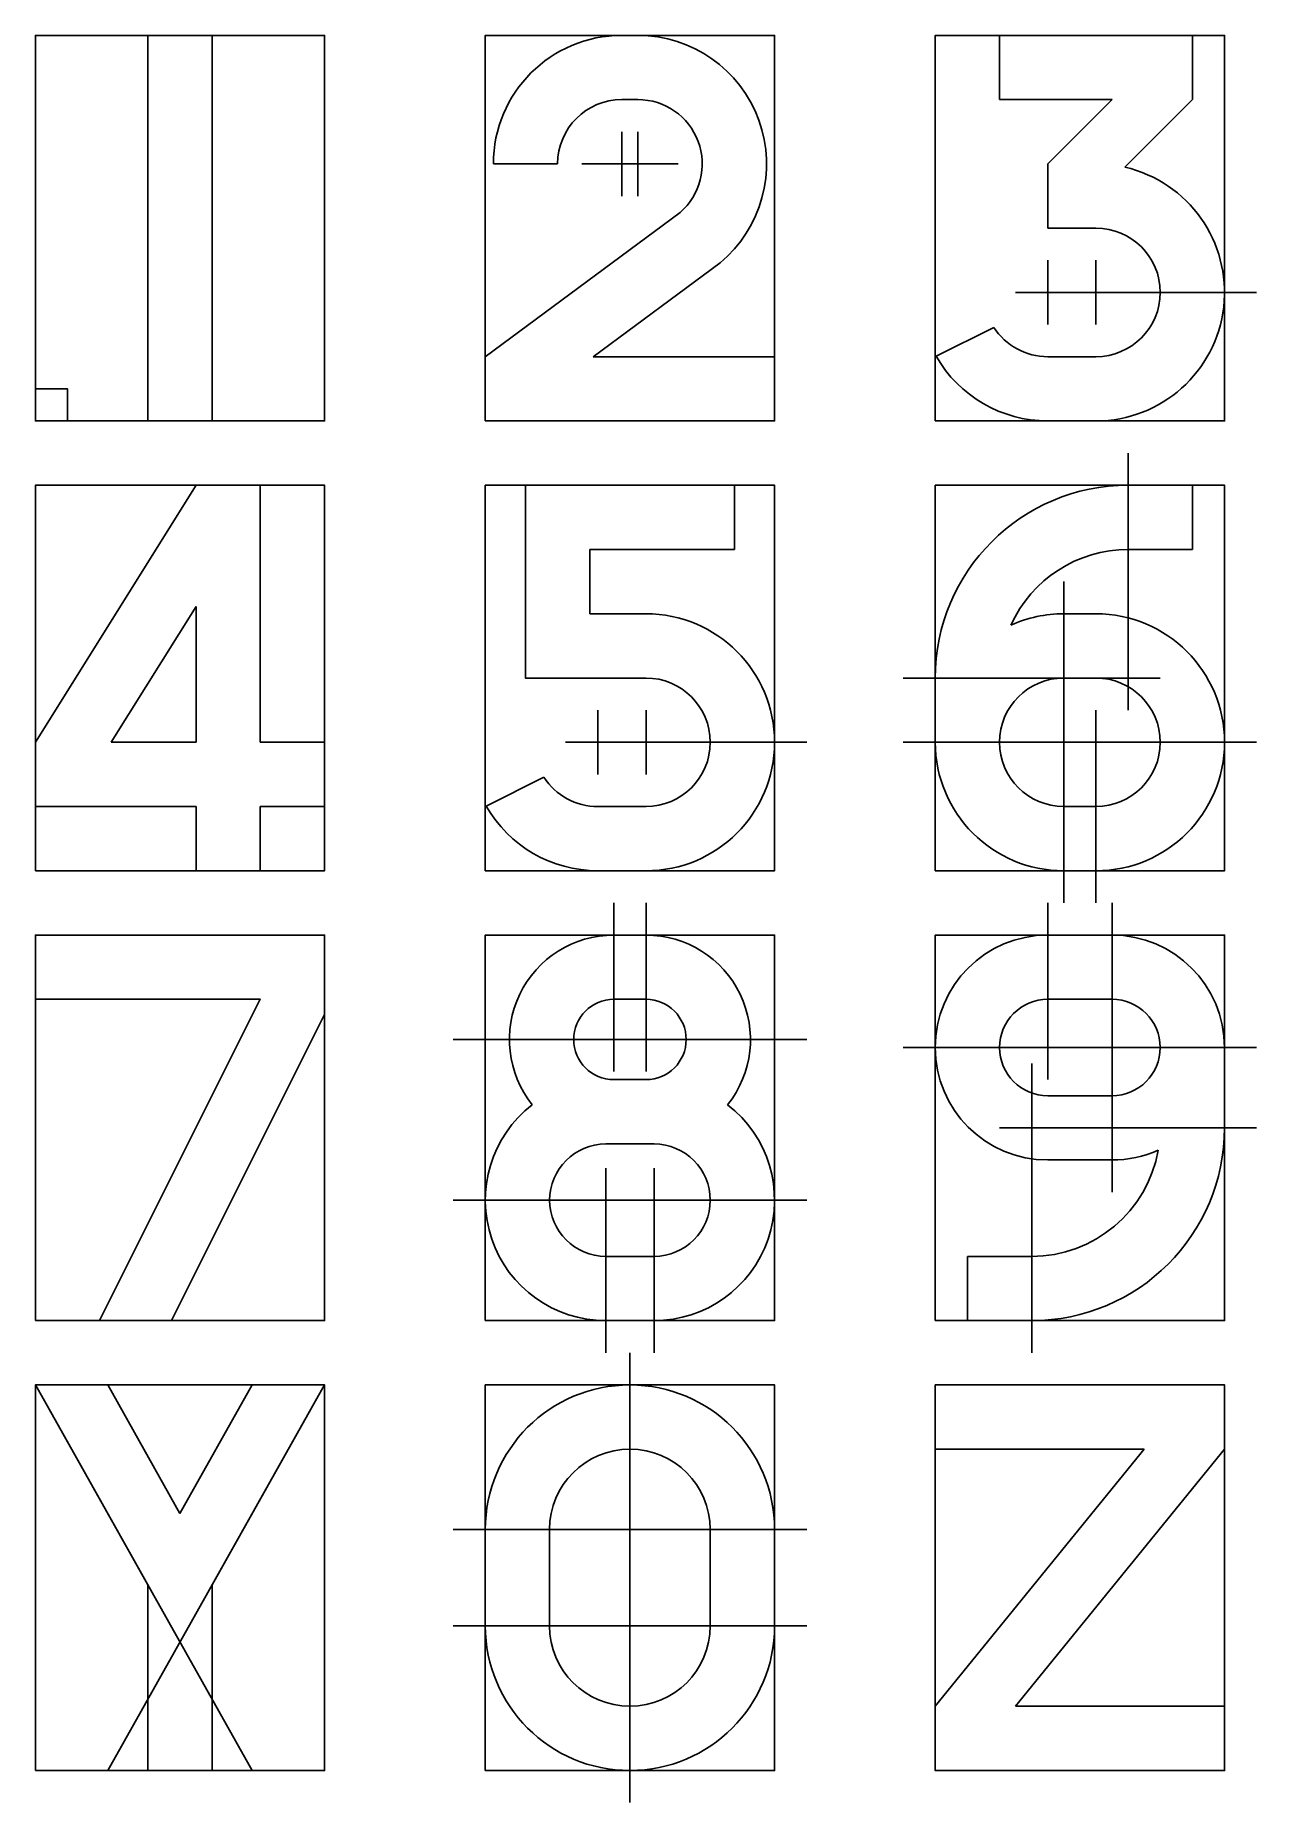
# Model space of a CAD drawing. Units: millimetres on the paper. Extents: x -95 to 95, y -140 to 135.
import ezdxf

# ---------------------------------------------------------------- set-up
doc = ezdxf.new("R2010")
doc.units = ezdxf.units.MM
for name, color, linetype in [('0-1', 7, 'Continuous'), ('0-2', 7, 'Continuous'), ('0-3', 7, 'Continuous')]:
    doc.layers.add(name, color=color, linetype=linetype)

msp = doc.modelspace()

# ---------------------------------------------------------------- linework, layer by layer
at = {"layer": '0-1'}
msp.add_line((45, -75), (45, -135), dxfattribs=at)
for points in [[(-95, 75), (-50, 75), (-50, 135), (-95, 135)], [(-25, 75), (20, 75), (20, 135), (-25, 135)], [(45, 75), (90, 75), (90, 135), (45, 135)], [(-95, 5), (-50, 5), (-50, 65), (-95, 65)], [(-25, 5), (20, 5), (20, 65), (-25, 65)], [(45, 5), (90, 5), (90, 65), (45, 65)], [(-95, -65), (-50, -65), (-50, -5), (-95, -5)], [(-25, -65), (20, -65), (20, -5), (-25, -5)], [(45, -65), (90, -65), (90, -5), (45, -5)], [(-95, -135), (-50, -135), (-50, -75), (-95, -75)], [(-25, -135), (20, -135), (20, -75), (-25, -75)]]:
    msp.add_lwpolyline(points, close=True, dxfattribs=at)
msp.add_lwpolyline([(45, -135), (90, -135), (90, -75), (45, -75)], dxfattribs=at)
at = {"layer": '0-2'}
for p, q in [((-3.75, 120), (-3.75, 110)), ((-1.25, 110), (-1.25, 120)), ((-10, 115), (5, 115)), ((62.5, 100), (62.5, 90)), ((70, 100), (70, 90)), ((57.5, 95), (95, 95)), ((75, 30), (75, 70)), ((65, 0), (65, 50)), ((40, 35), (80, 35)), ((-7.5, 30), (-7.5, 20)), ((0, 30), (0, 20)), ((70, 30), (70, 0)), ((-12.5, 25), (25, 25)), ((40, 25), (95, 25)), ((-5, 0), (-5, -26.25)), ((0, 0), (0, -26.25)), ((62.5, 0), (62.5, -27.5)), ((72.5, 0), (72.5, -45)), ((-30, -21.25), (25, -21.25)), ((40, -22.5), (95, -22.5)), ((60, -70), (60, -25)), ((55, -35), (95, -35)), ((-6.25, -41.25), (-6.25, -70)), ((1.25, -41.25), (1.25, -70)), ((-30, -46.25), (25, -46.25)), ((-2.5, -70), (-2.5, -140)), ((-95, -75), (-61.25, -135)), ((-83.75, -135), (-50, -75)), ((-30, -97.5), (25, -97.5)), ((-30, -112.5), (25, -112.5))]:
    msp.add_line(p, q, dxfattribs=at)
at = {"layer": '0-3'}
for p, q in [((-3.75, 135), (-1.25, 135)), ((55, 135), (55, 125)), ((55, 135), (85, 135)), ((-3.75, 125), (-1.25, 125)), ((55, 125), (72.5, 125)), ((72.5, 125), (62.5, 115)), ((-23.75, 115), (-13.75, 115)), ((62.5, 115), (62.5, 105)), ((5.306, 107.449), (-25, 85)), ((62.5, 105), (70, 105)), ((11.516, 99.604), (-8.2, 85)), ((54.112, 89.556), (45.139, 85.07)), ((-25, 75), (-25, 85)), ((-8.2, 85), (20, 85)), ((62.5, 85), (70, 85)), ((70, 75), (62.5, 75)), ((-70, 65), (-95, 25)), ((-60, 65), (-70, 65)), ((-60, 65), (-60, 25)), ((13.75, 65), (-18.75, 65)), ((13.75, 65), (13.75, 55)), ((75, 65), (85, 65)), ((85, 65), (85, 55)), ((-8.75, 55), (-8.75, 45)), ((13.75, 55), (-8.75, 55)), ((85, 55), (75, 55)), ((-70, 46.132), (-83.208, 25)), ((-70, 46.132), (-70, 25)), ((-8.75, 45), (0, 45)), ((65, 45), (70, 45)), ((45, 35), (45, 25)), ((65, 35), (70, 35)), ((-95, 25), (-95, 15)), ((-83.208, 25), (-70, 25)), ((-50, 25), (-60, 25)), ((-50, 15), (-50, 25)), ((90, 25), (90, 23.75)), ((-15.888, 19.556), (-24.861, 15.07)), ((-95, 15), (-70, 15)), ((-70, 15), (-70, 5)), ((-7.5, 15), (0, 15)), ((65, 15), (70, 15)), ((-70, 5), (-60, 5)), ((0, 5), (-7.5, 5)), ((65, 5), (70, 5)), ((-95, -5), (-95, -15)), ((-95, -5), (-50, -5)), ((-50, -5), (-50, -17.361)), ((-5, -5), (0, -5)), ((72.5, -5), (62.5, -5)), ((-5, -15), (0, -15)), ((72.5, -15), (62.5, -15)), ((-50, -17.361), (-73.82, -65)), ((90, -35), (90, -22.5)), ((-5, -27.5), (0, -27.5)), ((62.5, -30), (72.5, -30)), ((-6.25, -37.5), (1.25, -37.5)), ((62.5, -40), (72.5, -40)), ((-6.25, -55), (1.25, -55)), ((50, -65), (50, -55)), ((50, -55), (60, -55)), ((-73.82, -65), (-85, -65)), ((-6.25, -65), (1.25, -65)), ((60, -65), (50, -65)), ((-95, -75), (-83.75, -75)), ((-95, -75), (-77.5, -106.111)), ((-83.75, -75), (-72.5, -95)), ((-61.25, -75), (-72.5, -95)), ((-50, -75), (-67.5, -106.111)), ((-50, -75), (-61.25, -75)), ((45, -75), (45, -85)), ((45, -85), (77.5, -85)), ((45, -125), (77.5, -85)), ((90, -85), (57.5, -125)), ((-25, -112.5), (-25, -97.5)), ((-15, -97.5), (-15, -112.5)), ((10, -97.5), (10, -112.5)), ((20, -112.5), (20, -97.5)), ((-77.5, -135), (-77.5, -106.111)), ((-67.5, -135), (-67.5, -106.111)), ((90, -125), (57.5, -125)), ((-77.5, -135), (-67.5, -135))]:
    msp.add_line(p, q, dxfattribs=at)
for points in [[(-77.5, 135), (-67.5, 135), (-67.5, 75), (-77.5, 75)], [(-95, 80), (-90, 80), (-90, 75), (-95, 75)]]:
    msp.add_lwpolyline(points, close=True, dxfattribs=at)
for points in [[(85, 135), (85, 125), (74.49, 114.49)], [(20, 85), (20, 75), (-25, 75)], [(-18.75, 65), (-18.75, 35), (0, 35)], [(-60, 5), (-60, 15), (-50, 15)], [(-95, -15), (-60, -15), (-85, -65)], [(45, -75), (90, -75), (90, -85)], [(45, -125), (45, -135), (90, -135), (90, -125)]]:
    msp.add_lwpolyline(points, dxfattribs=at)
for centre, radius, start, end in [((-3.75, 115), 20, 90, 180), ((-1.25, 115), 20, 309.66425, 90), ((-3.75, 115), 10, 90, 180), ((-1.25, 115), 10, 310.96352, 90), ((70, 95), 20, 270, 77.02776), ((70, 95), 10, 270, 90), ((62.5, 95), 10, 212.98434, 270), ((62.5, 95), 20, 209.76965, 270), ((75, 35), 30, 90, 180), ((75, 35), 20, 90, 155.70481), ((0, 25), 20, 270, 90), ((65, 25), 20, 90, 114.29519), ((70, 25), 20, 270, 90), ((0, 25), 10, 270, 90), ((65, 25), 10, 90, 270), ((70, 25), 10, 270, 90), ((65, 25), 20, 180, 270), ((-7.5, 25), 10, 212.98434, 270), ((-7.5, 25), 20, 209.76965, 270), ((-5, -21.25), 16.25, 90, 218.63864), ((0, -21.25), 16.25, 321.36136, 90), ((62.5, -22.5), 17.5, 90, 270), ((72.5, -22.5), 17.5, 0, 90), ((-5, -21.25), 6.25, 90, 270), ((0, -21.25), 6.25, 270, 90), ((62.5, -22.5), 7.5, 90, 270), ((72.5, -22.5), 7.5, 270, 90), ((-6.25, -46.25), 18.75, 127.6102, 270), ((1.25, -46.25), 18.75, 270, 52.3898), ((60, -35), 30, 270, 0), ((-6.25, -46.25), 8.75, 90, 270), ((1.25, -46.25), 8.75, 270, 90), ((60, -35), 20, 270, 350.06632), ((72.5, -22.5), 17.5, 270, 294.29519), ((-2.5, -97.5), 22.5, 0, 180), ((-2.5, -97.5), 12.5, 0, 180), ((-2.5, -112.5), 22.5, 180, 0), ((-2.5, -112.5), 12.5, 180, 0)]:
    msp.add_arc(centre, radius, start, end, dxfattribs=at)

doc.saveas('drawing.dxf')
